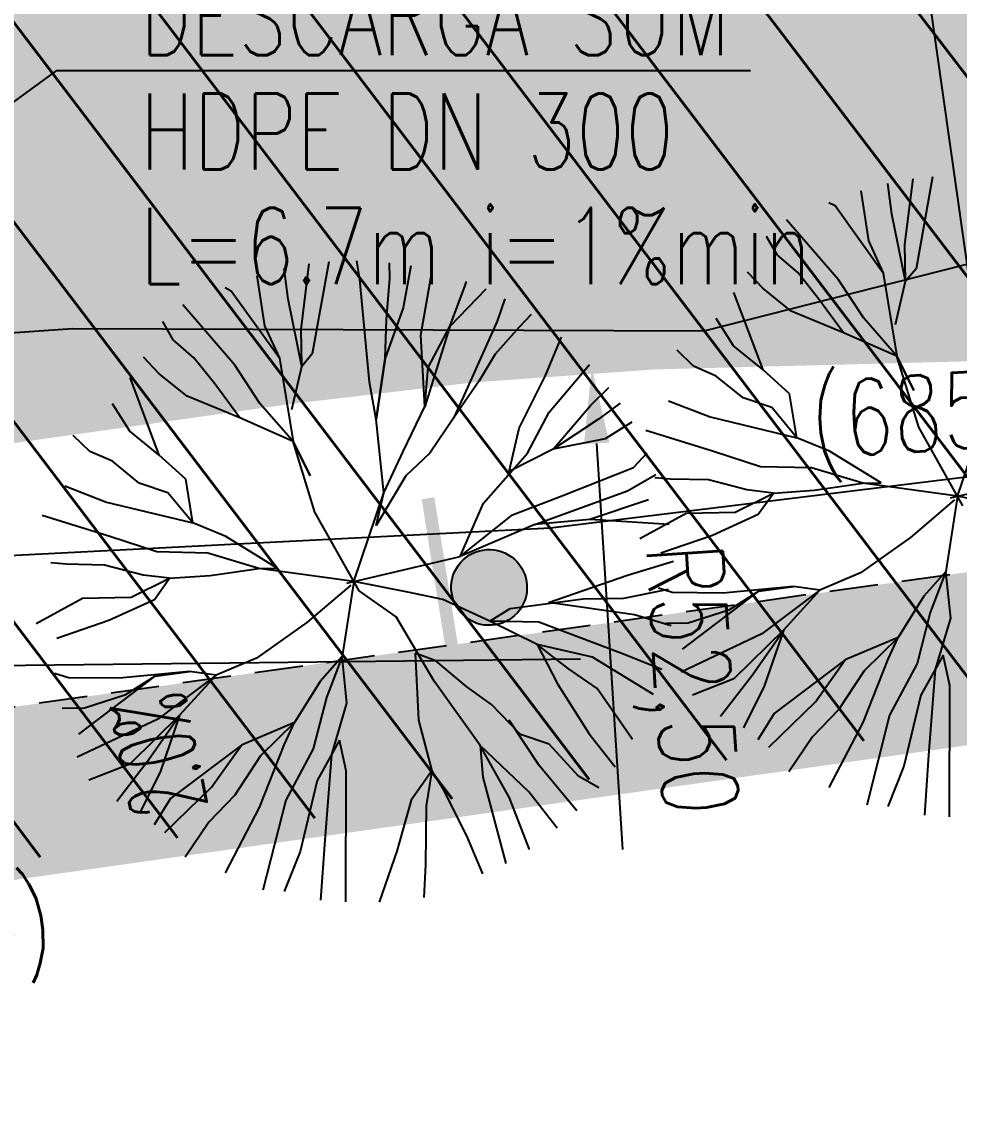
# Model space of a CAD drawing. Extents: x 352140 to 354978, y 6304672 to 6307963.
# Drawn here: x 352684.76 to 352697.05, y 6306018.36 to 6306032.77 of the extents above; entities that cross this region are included whole.
import ezdxf
from ezdxf import colors
from ezdxf.entities.mleader import LeaderData, LeaderLine
from ezdxf.enums import TextEntityAlignment as Align
from ezdxf.math import Vec2, Vec3

# ---------------------------------------------------------------- set-up
doc = ezdxf.new("R2010")
doc.units = 0
for name, pattern in [('CENTER', [50.800000000000004, 31.75, -6.35, 6.35, -6.35]), ('CONTINUOS', [0]), ('DASHDOT', [1, 0.5, -0.25, 0, -0.25]), ('DASHED', [19.049999999999997, 12.7, -6.35]), ('HIDDEN', [9.524999999999999, 6.35, -3.175])]:
    doc.linetypes.add(name, pattern=pattern)
doc.layers.get('0').update_dxf_attribs({"linetype": 'CONTINUOUS'})
for name, color, linetype in [('00-S2_ALL AREA APORTANTES', 150, 'CONTINUOUS'), ('00_Demarc_Señal Proyectada', 1, 'CONTINUOUS'), ('01_Dem Ext_Transl_niv.anillo', 130, 'CONTINUOUS'), ('02_Geo ext_Acotamiento', 7, 'CONTINUOUS'), ('02_Geo ext_Eje', 4, 'CONTINUOUS'), ('03_Pav ext_Escurrimiento', 2, 'CONTINUOUS'), ('03_Pav ext_HCV', 34, 'CONTINUOUS'), ('03_Pav ext_Vereda HC', 42, 'CONTINUOUS'), ('03_Pav proy_Solera Tipo A', 1, 'CONTINUOUS'), ('03_S2_Pav ext_Borde vereda', 7, 'CONTINUOUS'), ('03_S3_Pav ext_Cota', 2, 'CONTINUOUS'), ('05_All ext_Txt', 4, 'CONTINUOUS'), ('LE_proyección abajo', 4, 'HIDDEN'), ('Paisajismo', 253, 'CONTINUOUS')]:
    doc.layers.add(name, color=color, linetype=linetype)
doc.layers.add('0_ASD_LINEA OFICIAL', color=253, linetype='DASHDOT', lineweight=20)
doc.styles.add('JPG_2MM', font='simplex.shx', dxfattribs={"height": 1})
doc.styles.add('ROMANS', font='romans.shx', dxfattribs={"width": 0.75})
doc.dimstyles.new('Principal', dxfattribs={"dimscale": 0, "dimtxt": 2, "dimasz": 2, "dimexe": 1, "dimexo": 1, "dimtad": 1, "dimrnd": 0.05, "dimzin": 1, "dimtxsty": 'ROMANS', "dimcen": 2.5, "dimclrt": 2, "dimaunit": 2, "dimadec": 0, "dimazin": 0, "dimtfac": 1, "dimtmove": 0, "dimatfit": 3, "dimfxl": 1, "dimfxlon": 1, "dimarcsym": 0})
pattern_1 = [(0, (0, 0), (0.15875, 0.3175), [0, -0.3175])]

# ---------------------------------------------------------------- blocks, each defined once
blk = doc.blocks.new('*U905')
h = blk.add_hatch(color=256)
edge = h.paths.add_edge_path()
edge.add_ellipse((0, 0), major_axis=(-0.4194812129581035, 0.4194812129581035), ratio=0.9999999968984781, start_angle=0, end_angle=360)
at = {"const_width": 0.2}
blk.add_lwpolyline([(-1.528137758868979, -0.7270930428057909), (1.68639813848722, -0.7232127214472257)], dxfattribs=at)
blk.add_ellipse((0, 0), major_axis=(-0.4194812129581035, 0.4194812129581035), ratio=0.9999999968984781, start_param=3.927291289987745, end_param=10.21047659716733)
blk = doc.blocks.new('_Dot')
at = {"color": 0, "linetype": 'ByBlock', "lineweight": -2}
blk.add_line((-0.5, 0), (-1, 0), dxfattribs=at)
at = {"color": 0, "linetype": 'ByBlock', "const_width": 0.5}
blk.add_lwpolyline([(-0.25, 0, 1), (0.25, 0, 1)], format="xyb", close=True, dxfattribs=at)
blk = doc.blocks.new('*D1147')
at = {"layer": '02_Geo ext_Acotamiento', "color": 0, "lineweight": -2, "transparency": 16777216}
for p, q in [((352694.9951398642, 6306048.480812598), (352694.0049605361, 6306048.341009527)), ((352694.6398532703, 6306047.420731735), (352697.8553238874, 6306024.646607192)), ((352698.4902166219, 6306023.726329399), (352697.5000372939, 6306023.586526329))]:
    blk.add_line(p, q, dxfattribs=at)
at = {"layer": '02_Geo ext_Acotamiento', "color": 0, "transparency": 16777216}
for points in [[(352694.8048831583, 6306047.444032247), (352694.4748233822, 6306047.397431224), (352694.5000502, 6306048.410911063)], [(352698.0203537755, 6306024.669907704), (352697.6902939994, 6306024.62330668), (352697.9951269578, 6306023.656427864)]]:
    blk.add_solid(points, dxfattribs=at)
at = {"layer": '02_Geo ext_Acotamiento', "color": 2, "transparency": 16777216, "insert": (352696.7660047298, 6306038.8548746), "char_height": 1, "attachment_point": 5, "rotation": 278.03645093907403, "style": 'ROMANS'}
blk.add_mtext('25,00', dxfattribs=at)
blk = doc.blocks.new('A$C27410629')
at = {"layer": '0_ASD_LINEA OFICIAL', "ltscale": 8}
blk.add_lwpolyline([(283.5421609954101, 1214.484549576147, 0.5, 0.5, 0.03211360147220694), (329.8150799274445, 1226.935406510711, 0.5, 0.5, 0.007917335729782708), (341.9242357289513, 1231.194686628496, 0.5, 0.5, -0.04034445951146756), (405.0949614570582, 1249.329495846422, 0.5, 0.5, 0), (406.0664454449125, 1249.524144371034, 0.5, 0.5, 0), (504.3873910620769, 1263.407003486325, 0, 0, 0)], format="xyseb", dxfattribs=at)
blk = doc.blocks.new('A$C66036E5C')
at = {"layer": 'LE_proyección abajo', "color": 210, "linetype": 'DASHED', "ltscale": 20}
blk.add_arc((482.7584485073039, 724.5894825345222), 31.90839099002005, 209.6640954582874, 163.5204834558228, dxfattribs=at)
blk = doc.blocks.new('*D1432')
at = {"layer": '02_Geo ext_Acotamiento', "color": 0, "lineweight": -2, "transparency": 16777216}
blk.add_line((352702.5013262931, 6306035.481824743), (352703.3535486915, 6306029.972114544), dxfattribs=at)
blk.add_arc((352695.3284670427, 6306081.85513743), 53.49999999254942, 278.6383707299681, 279.3281033950631, dxfattribs=at)
at = {"layer": '02_Geo ext_Acotamiento', "color": 0, "transparency": 16777216}
blk.add_solid([(352703.5182567009, 6306029.997590994), (352703.1888406823, 6306029.946638095), (352703.5064073895, 6306028.983866489)], dxfattribs=at)
at = {"layer": '02_Geo ext_Acotamiento', "color": 2, "transparency": 16777216, "insert": (352703.7300454833, 6306033.476435072), "char_height": 1, "attachment_point": 5, "rotation": 278.7926288200999, "style": 'ROMANS'}
blk.add_mtext('R53,50', dxfattribs=at)
blk = doc.blocks.new('*D1433')
at = {"layer": '02_Geo ext_Acotamiento', "color": 0, "lineweight": -2, "transparency": 16777216}
blk.add_line((352692.6445722308, 6306021.920082803), (352692.300085415, 6306027.248243913), dxfattribs=at)
at = {"layer": '02_Geo ext_Acotamiento', "color": 0, "transparency": 16777216}
blk.add_solid([(352692.4664048252, 6306027.258997125), (352692.1337660049, 6306027.237490701), (352692.2355661452, 6306028.246160374)], dxfattribs=at)
at = {"layer": '02_Geo ext_Acotamiento', "color": 2, "transparency": 16777216, "insert": (352693.4104352453, 6306024.143771724), "char_height": 1, "attachment_point": 5, "rotation": 273.6992513922227, "style": 'ROMANS'}
blk.add_mtext('R52,50', dxfattribs=at)
blk = doc.blocks.new('*D1434')
at = {"layer": '02_Geo ext_Acotamiento', "color": 0, "lineweight": -2, "transparency": 16777216}
blk.add_line((352698.0437535734, 6306037.857796686), (352696.9656445617, 6306043.087103803), dxfattribs=at)
at = {"layer": '02_Geo ext_Acotamiento', "color": 0, "transparency": 16777216}
blk.add_solid([(352697.1288782286, 6306043.12075715), (352696.8024108945, 6306043.053450455), (352696.7637244791, 6306044.066505805)], dxfattribs=at)
at = {"layer": '02_Geo ext_Acotamiento', "color": 2, "transparency": 16777216, "insert": (352698.4946996162, 6306040.166039794), "char_height": 1, "attachment_point": 5, "rotation": 281.6492627291435, "style": 'ROMANS'}
blk.add_mtext('R59,50', dxfattribs=at)
blk = doc.blocks.new('1.0 - LO RECABARREN LOTEO PARQUE - VEGETACION PROPUESTA ETAPA MUNICIPAL')
at = {"layer": 'Paisajismo', "color": 251}
for p, q in [((352696.3430447409, 6306029.856544371), (352696.4516344474, 6306030.717474888)), ((352696.7076750938, 6306030.74536169), (352696.4898565564, 6306029.537309567)), ((352695.7644507305, 6306030.561624037), (352695.8644371309, 6306029.906005094)), ((352696.174608194, 6306030.255873591), (352696.1205932864, 6306030.65752785)), ((352695.4284482264, 6306030.362538186), (352695.3475440723, 6306030.404734524)), ((352696.059383013, 6306029.482105291), (352695.4284482264, 6306030.362538186)), ((352696.3521611809, 6306029.373705865), (352696.174608194, 6306030.255873591)), ((352695.4735737185, 6306029.390871776), (352694.7910283167, 6306030.179701315)), ((352694.6661184619, 6306029.723037017), (352694.5280966409, 6306029.960946641)), ((352695.8644371309, 6306029.906005094), (352696.059383013, 6306029.482105291)), ((352696.3521611809, 6306029.373705865), (352696.3430447409, 6306029.856544371)), ((352694.9376247966, 6306029.487647705), (352694.6661184619, 6306029.723037017)), ((352688.2528593906, 6306029.13967426), (352688.198844483, 6306029.54132852)), ((352688.4212959376, 6306028.74034504), (352688.5298856441, 6306029.601275558)), ((352688.7859262904, 6306029.62916236), (352688.5681077531, 6306028.421110237)), ((352689.1932314023, 6306029.398934928), (352689.1521385669, 6306029.64171353)), ((352689.5867791329, 6306029.408774068), (352689.5828750994, 6306029.61554542)), ((352689.8620656721, 6306029.574609296), (352689.7633857462, 6306029.027316061)), ((352689.991377029, 6306028.669362389), (352690.1401097552, 6306029.514476411)), ((352696.4898565564, 6306029.537309567), (352696.3521611809, 6306029.373705865)), ((352687.8427019271, 6306029.445424707), (352687.9426883276, 6306028.789805763)), ((352689.3192061696, 6306028.052907762), (352689.1932314023, 6306029.398934928)), ((352689.5434736322, 6306028.873477642), (352689.5867791329, 6306029.408774068)), ((352690.5765682627, 6306029.320567063), (352690.5928761478, 6306029.37278978)), ((352694.4835451967, 6306029.278048528), (352694.2783178259, 6306029.495553155)), ((352695.211146406, 6306029.145404377), (352694.9376247966, 6306029.487647705)), ((352695.8035150256, 6306028.889350994), (352695.4735737185, 6306029.390871776)), ((352696.059383013, 6306029.482105291), (352696.2402431089, 6306028.389843372)), ((352696.2220628368, 6306028.807736657), (352696.3521611809, 6306029.373705865)), ((352687.506699423, 6306029.246338855), (352687.4257952689, 6306029.288535194)), ((352688.1376342096, 6306028.365905961), (352687.506699423, 6306029.246338855)), ((352690.3730849149, 6306028.782246332), (352690.5765682627, 6306029.320567063)), ((352690.8448718063, 6306029.269115542), (352690.3730849149, 6306028.782246332)), ((352694.4835724116, 6306028.211399516), (352694.1010096691, 6306029.226502686)), ((352694.8511311245, 6306028.983106669), (352694.4835451967, 6306029.278048528)), ((352688.4304123776, 6306028.257506534), (352688.2528593906, 6306029.13967426)), ((352691.0948973589, 6306029.145386536), (352690.9935828897, 6306028.84928885)), ((352695.5400812192, 6306028.697309087), (352695.211146406, 6306029.145404377)), ((352687.5518249151, 6306028.274672446), (352686.8692795134, 6306029.063501985)), ((352689.7633857462, 6306029.027316061), (352689.5263615058, 6306028.365401095)), ((352691.440874311, 6306028.938525787), (352691.2812719214, 6306028.772671496)), ((352695.5400812192, 6306028.697309087), (352694.8511311245, 6306028.983106669)), ((352686.7443696585, 6306028.606837686), (352686.6063478375, 6306028.844747311)), ((352689.5263615058, 6306028.365401095), (352689.5434736322, 6306028.873477642)), ((352690.9935828897, 6306028.84928885), (352690.549783167, 6306027.854762173)), ((352694.0955020745, 6306028.526079647), (352693.8675107899, 6306028.88403332)), ((352696.2402431089, 6306028.389843372), (352695.8035150256, 6306028.889350994)), ((352687.9426883276, 6306028.789805763), (352688.1376342096, 6306028.365905961)), ((352688.4304123776, 6306028.257506534), (352688.4212959376, 6306028.74034504)), ((352690.0457004337, 6306027.733835854), (352689.991377029, 6306028.669362389)), ((352690.3730849149, 6306028.782246332), (352690.0457004337, 6306027.733835854)), ((352690.0895103535, 6306028.24241648), (352690.3730849149, 6306028.782246332)), ((352691.2812719214, 6306028.772671496), (352690.9674710958, 6306028.419335902)), ((352696.2402431089, 6306028.389843372), (352695.5400812192, 6306028.697309087)), ((352687.0158759932, 6306028.371448374), (352686.7443696585, 6306028.606837686)), ((352691.6305095297, 6306028.136797897), (352691.8368280848, 6306028.640113242)), ((352694.4835724116, 6306028.211399516), (352694.0955020745, 6306028.526079647)), ((352686.5617963933, 6306028.161849198), (352686.3565690225, 6306028.379353825)), ((352687.2893976027, 6306028.029205047), (352687.0158759932, 6306028.371448374)), ((352688.1376342096, 6306028.365905961), (352688.3184943055, 6306027.273644041)), ((352688.5681077531, 6306028.421110237), (352688.4304123776, 6306028.257506534)), ((352689.4080086946, 6306027.561452933), (352689.5263615058, 6306028.365401095)), ((352689.5263615058, 6306028.365401095), (352689.4080086946, 6306027.561452933)), ((352690.9674710958, 6306028.419335902), (352690.7604547579, 6306028.068016497)), ((352693.5721017261, 6306028.259293498), (352693.3544931715, 6306028.468975128)), ((352696.4623912034, 6306027.939731848), (352696.2402431089, 6306028.389843372)), ((352696.2402431089, 6306028.389843372), (352696.4623912034, 6306027.939731848)), ((352696.5248636407, 6306027.459880179), (352696.2402431089, 6306028.389843372)), ((352687.8817662223, 6306027.773151664), (352687.5518249151, 6306028.274672446)), ((352688.3003140335, 6306027.691537326), (352688.4304123776, 6306028.257506534)), ((352690.0457004337, 6306027.733835854), (352690.0895103535, 6306028.24241648)), ((352691.6762076445, 6306027.657726199), (352692.2081337731, 6306028.282827348)), ((352693.8682860655, 6306028.131265269), (352693.5721017261, 6306028.259293498)), ((352686.5618236082, 6306027.095200186), (352686.1792608658, 6306028.110303355)), ((352686.9293823212, 6306027.866907339), (352686.5617963933, 6306028.161849198)), ((352691.2815363515, 6306027.445943343), (352691.6305095297, 6306028.136797897)), ((352694.2208878178, 6306027.843962619), (352693.8682860655, 6306028.131265269)), ((352694.831433619, 6306027.895960199), (352694.4835724116, 6306028.211399516)), ((352687.6183324158, 6306027.581109757), (352687.2893976027, 6306028.029205047)), ((352689.4080086946, 6306027.561452933), (352689.3192061696, 6306028.052907762)), ((352690.7604547579, 6306028.068016497), (352690.4224780583, 6306027.580607053)), ((352692.2211486553, 6306027.745440765), (352692.4593204483, 6306027.982632391)), ((352687.6183324158, 6306027.581109757), (352686.9293823212, 6306027.866907339)), ((352690.549783167, 6306027.854762173), (352690.4224780583, 6306027.580607053)), ((352693.2442860274, 6306027.805617246), (352693.791296614, 6306027.59456529)), ((352694.5971633099, 6306027.717446585), (352694.2208878178, 6306027.843962619)), ((352694.925087115, 6306027.322779777), (352694.831433619, 6306027.895960199)), ((352686.1737532712, 6306027.409880317), (352685.9457619865, 6306027.767833989)), ((352688.3184943055, 6306027.273644041), (352687.8817662223, 6306027.773151664)), ((352689.7631346547, 6306027.140577477), (352690.0457004337, 6306027.733835854)), ((352691.3926331422, 6306027.117893273), (352691.6762076445, 6306027.657726199)), ((352691.7291621693, 6306027.172638773), (352692.2211486553, 6306027.745440765)), ((352692.6061832116, 6306027.776968158), (352692.3250916362, 6306027.566274382)), ((352694.925087115, 6306027.322779777), (352694.5971633099, 6306027.717446585)), ((352697.0346493928, 6306026.553918206), (352697.4280067493, 6306027.717447961)), ((352688.3184943055, 6306027.273644041), (352687.6183324158, 6306027.581109757)), ((352689.5062579459, 6306026.60124863), (352689.4080086946, 6306027.561452933)), ((352690.4224780583, 6306027.580607053), (352690.1106947922, 6306027.120414413)), ((352692.3250916362, 6306027.566274382), (352691.7291621693, 6306027.172638773)), ((352692.7605516998, 6306027.528114066), (352692.4104494583, 6306027.306255408)), ((352693.791296614, 6306027.59456529), (352694.925087115, 6306027.322779777)), ((352685.6503529228, 6306027.143094167), (352685.4327443682, 6306027.352775797)), ((352686.5618236082, 6306027.095200186), (352686.1737532712, 6306027.409880317)), ((352691.1514379969, 6306026.879974646), (352691.2815363515, 6306027.445943343)), ((352693.8335551663, 6306027.141827932), (352692.9470197651, 6306027.419052497)), ((352697.105161808, 6306026.42860759), (352696.5248636407, 6306027.459880179)), ((352688.5406424, 6306026.823532518), (352688.3184943055, 6306027.273644041)), ((352688.3184943055, 6306027.273644041), (352688.5406424, 6306026.823532518)), ((352688.6031148374, 6306026.343680848), (352688.3184943055, 6306027.273644041)), ((352692.4104494583, 6306027.306255408), (352691.7291621693, 6306027.172638773)), ((352694.925087115, 6306027.322779777), (352694.925087115, 6306027.322779777)), ((352695.3557624604, 6306027.143846367), (352694.925087115, 6306027.322779777)), ((352685.9465372622, 6306027.015065938), (352685.6503529228, 6306027.143094167)), ((352686.9096848156, 6306026.779760868), (352686.5618236082, 6306027.095200186)), ((352689.5062579459, 6306026.60124863), (352689.7631346547, 6306027.140577477)), ((352690.1106947922, 6306027.120414413), (352689.7958851842, 6306026.820507342)), ((352690.8174137813, 6306026.465661757), (352691.3926331422, 6306027.117893273)), ((352691.7291621693, 6306027.172638773), (352691.1514379969, 6306026.879974646)), ((352692.7848889127, 6306026.93039007), (352692.9632009027, 6306027.126001488)), ((352694.451610573, 6306026.93970711), (352693.8335551663, 6306027.141827932)), ((352696.0312464029, 6306026.729016493), (352695.3557624604, 6306027.143846367)), ((352686.2991390145, 6306026.727763289), (352685.9465372622, 6306027.015065938)), ((352691.8570677403, 6306026.56546428), (352692.7848889127, 6306026.93039007)), ((352695.119528578, 6306026.925595772), (352694.451610573, 6306026.93970711)), ((352695.7909774015, 6306026.724479992), (352695.119528578, 6306026.925595772)), ((352687.0033383116, 6306026.206580446), (352686.9096848156, 6306026.779760868)), ((352689.7958851842, 6306026.820507342), (352689.4075414672, 6306026.17180421)), ((352692.7048328232, 6306026.627547507), (352693.0761391658, 6306026.840519882)), ((352693.263658464, 6306026.779585102), (352693.0622296097, 6306026.795906975)), ((352693.7666610302, 6306026.768956706), (352693.263658464, 6306026.779585102)), ((352696.9429641705, 6306026.532440288), (352698.4319188567, 6306026.881238553)), ((352685.322537224, 6306026.689417915), (352685.8695478107, 6306026.47836596)), ((352686.6754145066, 6306026.601247255), (352686.2991390145, 6306026.727763289)), ((352694.2719423353, 6306026.637618549), (352693.7666610302, 6306026.768956706)), ((352694.6183477486, 6306026.595444518), (352694.2719423353, 6306026.637618549)), ((352694.6183477486, 6306026.595444518), (352695.1517724627, 6306026.632241393)), ((352695.1517724627, 6306026.632241393), (352695.7909774015, 6306026.724479992)), ((352695.7909774015, 6306026.724479992), (352696.0312464029, 6306026.729016493)), ((352697.0346493928, 6306026.553918206), (352695.7909774015, 6306026.724479992)), ((352687.0033383116, 6306026.206580446), (352686.6754145066, 6306026.601247255)), ((352689.1129005895, 6306025.437718876), (352689.5062579459, 6306026.60124863)), ((352689.4075414672, 6306026.17180421), (352689.5062579459, 6306026.60124863)), ((352691.1941936333, 6306026.312432999), (352691.8570677403, 6306026.56546428)), ((352691.4903779744, 6306026.18440477), (352692.7048328232, 6306026.627547507)), ((352692.9798347948, 6306026.506490268), (352692.2101761983, 6306026.251442797)), ((352694.1156514329, 6306026.345440618), (352694.6183477486, 6306026.595444518)), ((352694.4187541577, 6306026.318383234), (352694.6183477486, 6306026.595444518)), ((352696.9968618897, 6306026.50673568), (352696.4186162477, 6306026.01478666)), ((352697.0346493928, 6306026.553918206), (352696.8810333437, 6306025.569211639)), ((352697.7463842471, 6306026.413992216), (352697.0346493928, 6306026.553918206)), ((352685.8695478107, 6306026.47836596), (352687.0033383116, 6306026.206580446)), ((352689.1834130046, 6306025.312408259), (352688.6031148374, 6306026.343680848)), ((352690.5101700533, 6306025.765039222), (352690.8174137813, 6306026.465661757)), ((352693.4749333537, 6306026.333343267), (352694.1156514329, 6306026.345440618)), ((352685.911806363, 6306026.025628601), (352685.0252709617, 6306026.302853166)), ((352687.0033383116, 6306026.206580446), (352687.0033383116, 6306026.206580446)), ((352687.4340136571, 6306026.027647037), (352687.0033383116, 6306026.206580446)), ((352690.5101700533, 6306025.765039222), (352691.1941936333, 6306026.312432999)), ((352692.2101761983, 6306026.251442797), (352691.4903779744, 6306026.18440477)), ((352692.2101761983, 6306026.251442797), (352691.4903779744, 6306026.18440477)), ((352693.2500565206, 6306026.185416326), (352692.2101761983, 6306026.251442797)), ((352692.8669658056, 6306026.00117578), (352693.4749333537, 6306026.333343267)), ((352693.8205452054, 6306026.045457372), (352694.4187541577, 6306026.318383234)), ((352691.4903779744, 6306026.18440477), (352690.5101700533, 6306025.765039222)), ((352686.5298617696, 6306025.823507779), (352685.911806363, 6306026.025628601)), ((352688.1094975996, 6306025.612817163), (352687.4340136571, 6306026.027647037)), ((352693.1411571546, 6306025.811250387), (352693.8205452054, 6306026.045457372)), ((352696.4186162477, 6306026.01478666), (352695.7597772615, 6306025.548041285)), ((352687.1977797747, 6306025.809396442), (352686.5298617696, 6306025.823507779)), ((352687.8692285981, 6306025.608280662), (352687.1977797747, 6306025.809396442)), ((352685.3419096606, 6306025.663385771), (352685.1404808064, 6306025.679707645)), ((352685.8449122268, 6306025.652757376), (352685.3419096606, 6306025.663385771)), ((352686.350193532, 6306025.521419219), (352685.8449122268, 6306025.652757376)), ((352689.0212153671, 6306025.416240958), (352690.5101700533, 6306025.765039222)), ((352692.7056197287, 6306025.520662765), (352693.3087984779, 6306025.701445225)), ((352686.1939026296, 6306025.229241287), (352686.6965989453, 6306025.479245188)), ((352686.6965989453, 6306025.479245188), (352686.350193532, 6306025.521419219)), ((352686.4970053544, 6306025.202183903), (352686.6965989453, 6306025.479245188)), ((352686.6965989453, 6306025.479245188), (352687.2300236594, 6306025.516042063)), ((352687.2300236594, 6306025.516042063), (352687.8692285981, 6306025.608280662)), ((352687.8692285981, 6306025.608280662), (352688.1094975996, 6306025.612817163)), ((352689.1129005895, 6306025.437718876), (352687.8692285981, 6306025.608280662)), ((352691.6666226544, 6306025.158912729), (352692.7056197287, 6306025.520662765)), ((352695.7597772615, 6306025.548041285), (352695.22988102, 6306025.324246073)), ((352696.8810333437, 6306025.569211639), (352696.5934236632, 6306025.24309588)), ((352696.8810333437, 6306025.569211639), (352696.6775477093, 6306025.03089394)), ((352696.8810333437, 6306025.569211639), (352696.8810333437, 6306025.569211639)), ((352696.946027643, 6306024.955793272), (352696.8810333437, 6306025.569211639)), ((352689.0751130863, 6306025.390536349), (352688.4968674444, 6306024.898587329)), ((352689.1129005895, 6306025.437718876), (352688.9592845404, 6306024.453012308)), ((352689.8246354437, 6306025.297792885), (352689.1129005895, 6306025.437718876)), ((352692.656992081, 6306025.217649939), (352693.2422970139, 6306025.335596179)), ((352693.2917675058, 6306025.290831805), (352693.1096838731, 6306025.347770547)), ((352694.8818187484, 6306025.371121905), (352693.9556091943, 6306025.283240714)), ((352694.4289850902, 6306025.309124416), (352694.8818187484, 6306025.371121905)), ((352694.8818187484, 6306025.371121905), (352694.4289850902, 6306025.309124416)), ((352695.22988102, 6306025.324246073), (352694.8818187484, 6306025.371121905)), ((352684.9452170023, 6306024.884976449), (352685.5531845504, 6306025.217143937)), ((352685.5531845504, 6306025.217143937), (352686.1939026296, 6306025.229241287)), ((352685.898796402, 6306024.929258041), (352686.4970053544, 6306025.202183903)), ((352689.6705081053, 6306024.974194322), (352689.1834130046, 6306025.312408259)), ((352690.2804932146, 6306025.199504762), (352689.8246354437, 6306025.297792885)), ((352690.9000618192, 6306024.917239618), (352690.2804932146, 6306025.199504762)), ((352691.1640022739, 6306025.082565769), (352692.1230607204, 6306025.207568821)), ((352692.1230607204, 6306025.207568821), (352692.656992081, 6306025.217649939)), ((352693.9556091943, 6306025.283240714), (352693.2917675058, 6306025.290831805)), ((352693.4264516495, 6306024.548733012), (352694.4289850902, 6306025.309124416)), ((352694.4289850902, 6306025.309124416), (352694.0330754932, 6306025.061136748)), ((352695.22988102, 6306025.324246073), (352694.4662728746, 6306024.74862742)), ((352694.7589264548, 6306024.80760056), (352695.22988102, 6306025.324246073)), ((352696.5934236632, 6306025.24309588), (352696.2564557443, 6306024.702257913)), ((352690.9000618192, 6306024.917239618), (352691.1640022739, 6306025.082565769)), ((352692.7959156343, 6306024.99910539), (352691.6666226544, 6306025.158912729)), ((352694.0330754932, 6306025.061136748), (352693.5021704728, 6306024.890770059)), ((352685.2194083513, 6306024.695051056), (352685.898796402, 6306024.929258041)), ((352690.1671865881, 6306024.128410949), (352689.6705081053, 6306024.974194322)), ((352691.5201370129, 6306024.608261791), (352690.9000618192, 6306024.917239618)), ((352691.5412843175, 6306024.90262117), (352690.9000618192, 6306024.917239618)), ((352692.6172172821, 6306024.495355219), (352691.5412843175, 6306024.90262117)), ((352693.2762007813, 6306024.852875141), (352692.7959156343, 6306024.99910539)), ((352696.6775477093, 6306025.03089394), (352696.5032818452, 6306024.359507474)), ((352696.7450639872, 6306024.283902727), (352696.946027643, 6306024.955793272)), ((352688.4968674444, 6306024.898587329), (352687.8380284581, 6306024.431841955)), ((352693.5021704728, 6306024.890770059), (352693.2085103394, 6306024.885225484)), ((352694.7589264548, 6306024.80760056), (352694.0975101569, 6306024.158894273)), ((352694.342878393, 6306024.211821916), (352694.7589264548, 6306024.80760056)), ((352694.5015074359, 6306024.065894879), (352694.7589264548, 6306024.80760056)), ((352694.4662728746, 6306024.74862742), (352693.4074913997, 6306024.247608513)), ((352696.2564557443, 6306024.702257913), (352695.5609893109, 6306024.407905623)), ((352696.2564557443, 6306024.702257913), (352695.8106857745, 6306024.266260801)), ((352696.1239264635, 6306024.418534399), (352696.2564557443, 6306024.702257913)), ((352689.9198561274, 6306024.497874112), (352689.9631965904, 6306023.616805974)), ((352690.1888382543, 6306024.396057604), (352689.9198561274, 6306024.497874112)), ((352692.2432344713, 6306024.44528349), (352691.5201370129, 6306024.608261791)), ((352691.5201370129, 6306024.608261791), (352691.7872794895, 6306024.094541829)), ((352691.926636601, 6306024.295248383), (352691.5201370129, 6306024.608261791)), ((352693.1557321573, 6306024.284192285), (352692.6172172821, 6306024.495355219)), ((352696.8469430445, 6306024.472436721), (352696.5552454891, 6306023.94366747)), ((352696.9349594577, 6306024.071589607), (352696.8469430445, 6306024.472436721)), ((352687.8380284581, 6306024.431841955), (352687.3081322166, 6306024.208046743)), ((352688.9592845404, 6306024.453012308), (352688.6716748599, 6306024.12689655)), ((352688.9592845404, 6306024.453012308), (352688.755798906, 6306023.914694609)), ((352688.9592845404, 6306024.453012308), (352688.9592845404, 6306024.453012308)), ((352689.0242788396, 6306023.839593941), (352688.9592845404, 6306024.453012308)), ((352690.5958444314, 6306024.056331513), (352690.1888382543, 6306024.396057604)), ((352693.0468066813, 6306023.954649918), (352692.2432344713, 6306024.44528349)), ((352695.5609893109, 6306024.407905623), (352694.6289740297, 6306023.706043208)), ((352695.1691472789, 6306023.857120515), (352695.5609893109, 6306024.407905623)), ((352695.7977168075, 6306023.587231818), (352696.1239264635, 6306024.418534399)), ((352696.5032818452, 6306024.359507474), (352696.1421403388, 6306023.684592623)), ((352685.3700187025, 6306024.174632475), (352685.1879350698, 6306024.231571216)), ((352685.5047028461, 6306023.432533681), (352686.5072362869, 6306024.192925085)), ((352686.960069945, 6306024.254922574), (352686.0338603909, 6306024.167041384)), ((352686.5072362869, 6306024.192925085), (352686.1113266898, 6306023.944937417)), ((352686.5072362869, 6306024.192925085), (352686.960069945, 6306024.254922574)), ((352686.960069945, 6306024.254922574), (352686.5072362869, 6306024.192925085)), ((352687.3081322166, 6306024.208046743), (352686.5445240713, 6306023.632428089)), ((352686.8371776515, 6306023.691401229), (352687.3081322166, 6306024.208046743)), ((352687.3081322166, 6306024.208046743), (352686.960069945, 6306024.254922574)), ((352692.3054317867, 6306024.035162535), (352691.926636601, 6306024.295248383)), ((352693.925821547, 6306023.669471795), (352694.342878393, 6306024.211821916)), ((352695.8106857745, 6306024.266260801), (352695.473213494, 6306023.752135557)), ((352696.6594617072, 6306023.159884428), (352696.7450639872, 6306024.283902727)), ((352686.0338603909, 6306024.167041384), (352685.3700187025, 6306024.174632475)), ((352688.6716748599, 6306024.12689655), (352688.3347069409, 6306023.586058582)), ((352690.7706518469, 6306023.284640734), (352690.1671865881, 6306024.128410949)), ((352690.9207418963, 6306023.821950275), (352690.5958444314, 6306024.056331513)), ((352691.7872794895, 6306024.094541829), (352692.2019122482, 6306023.438230411)), ((352694.0975101569, 6306024.158894273), (352693.558476459, 6306023.947462345)), ((352694.2302946725, 6306023.517386849), (352694.5015074359, 6306024.065894879)), ((352696.9296580696, 6306022.351051625), (352696.9349594577, 6306024.071589607)), ((352686.1113266898, 6306023.944937417), (352685.5804216694, 6306023.774570729)), ((352688.755798906, 6306023.914694609), (352688.5815330418, 6306023.243308144)), ((352692.7705294282, 6306023.36483153), (352692.3054317867, 6306024.035162535)), ((352696.5552454891, 6306023.94366747), (352696.3314601536, 6306023.013671518)), ((352685.5804216694, 6306023.774570729), (352685.286761536, 6306023.769026154)), ((352688.8233151838, 6306023.167703397), (352689.0242788396, 6306023.839593941)), ((352691.3020612307, 6306023.428294699), (352690.9207418963, 6306023.821950275)), ((352694.55691138, 6306023.261923065), (352695.1691472789, 6306023.857120515)), ((352695.473213494, 6306023.752135557), (352695.132714875, 6306023.398295884)), ((352686.5445240713, 6306023.632428089), (352685.4857425963, 6306023.131409182)), ((352686.8371776515, 6306023.691401229), (352686.1757613536, 6306023.042694942)), ((352686.4211295896, 6306023.095622585), (352686.8371776515, 6306023.691401229)), ((352686.5797586325, 6306022.949695549), (352686.8371776515, 6306023.691401229)), ((352689.9631965904, 6306023.616805974), (352690.1359864481, 6306022.951972242)), ((352691.5460478087, 6306023.023338138), (352691.1526591774, 6306023.619674014)), ((352694.6289740297, 6306023.706043208), (352694.4142775626, 6306023.35985673)), ((352696.1421403388, 6306023.684592623), (352695.8439756297, 6306022.503113378)), ((352688.3347069409, 6306023.586058582), (352687.6392405076, 6306023.291706293)), ((352688.3347069409, 6306023.586058582), (352687.8889369712, 6306023.15006147)), ((352688.2021776601, 6306023.302335069), (352688.3347069409, 6306023.586058582)), ((352695.3512581178, 6306022.733533273), (352695.7977168075, 6306023.587231818)), ((352688.9251942411, 6306023.356237391), (352688.6334966858, 6306022.827468139)), ((352689.0132106544, 6306022.955390276), (352688.9251942411, 6306023.356237391)), ((352691.6783344937, 6306023.301778623), (352691.3020612307, 6306023.428294699)), ((352692.2019122482, 6306023.438230411), (352692.5428293101, 6306023.006525826)), ((352695.132714875, 6306023.398295884), (352694.8209316072, 6306022.938103244)), ((352687.6392405076, 6306023.291706293), (352686.7072252264, 6306022.589843878)), ((352687.2473984756, 6306022.740921184), (352687.6392405076, 6306023.291706293)), ((352687.8759680042, 6306022.471032487), (352688.2021776601, 6306023.302335069)), ((352688.5815330418, 6306023.243308144), (352688.2203915355, 6306022.568393293)), ((352691.4117710958, 6306022.67867006), (352690.7706518469, 6306023.284640734)), ((352690.7706518469, 6306023.284640734), (352690.8048255382, 6306022.868465352)), ((352691.1575172727, 6306022.597126699), (352690.7706518469, 6306023.284640734)), ((352692.0601560179, 6306022.881407206), (352691.6783344937, 6306023.301778623)), ((352686.1757613536, 6306023.042694942), (352685.6367276557, 6306022.831263014)), ((352686.0040727436, 6306022.553272464), (352686.4211295896, 6306023.095622585)), ((352687.8889369712, 6306023.15006147), (352687.5514646907, 6306022.635936227)), ((352688.7377129039, 6306022.043685097), (352688.8233151838, 6306023.167703397)), ((352696.6049394709, 6306022.371758469), (352696.6594617072, 6306023.159884428)), ((352686.3085458692, 6306022.401187519), (352686.5797586325, 6306022.949695549)), ((352689.0079092662, 6306021.234852294), (352689.0132106544, 6306022.955390276)), ((352690.1359864481, 6306022.951972242), (352689.8652132344, 6306022.568967929)), ((352690.1359864481, 6306022.951972242), (352690.0644721818, 6306022.496316102)), ((352690.2847572359, 6306022.717767132), (352690.1359864481, 6306022.951972242)), ((352692.0399607705, 6306022.428899741), (352691.5460478087, 6306023.023338138)), ((352696.3314601536, 6306023.013671518), (352696.1201823595, 6306022.486420153)), ((352686.6351625767, 6306022.145723735), (352687.2473984756, 6306022.740921184)), ((352688.6334966858, 6306022.827468139), (352688.4097113502, 6306021.897472188)), ((352690.8048255382, 6306022.868465352), (352691.1099941618, 6306021.738161072)), ((352692.3289613947, 6306022.72994053), (352692.0601560179, 6306022.881407206)), ((352687.5514646907, 6306022.635936227), (352687.2109660716, 6306022.282096554)), ((352690.5981059702, 6306022.099794477), (352690.2847572359, 6306022.717767132)), ((352691.4192216581, 6306021.922609516), (352691.1575172727, 6306022.597126699)), ((352691.7827756776, 6306022.202664338), (352691.4117710958, 6306022.67867006)), ((352686.7072252264, 6306022.589843878), (352686.4925287592, 6306022.2436574)), ((352687.4295093145, 6306021.617333943), (352687.8759680042, 6306022.471032487)), ((352688.2203915355, 6306022.568393293), (352687.9222268263, 6306021.386914047)), ((352689.8652132344, 6306022.568967929), (352689.6766997057, 6306021.901268551)), ((352690.0644721818, 6306022.496316102), (352690.0524017277, 6306021.721096896)), ((352687.2109660716, 6306022.282096554), (352686.8991828038, 6306021.821903913)), ((352688.6831906676, 6306021.255559139), (352688.7377129039, 6306022.043685097)), ((352690.8086512715, 6306021.600633586), (352690.5981059702, 6306022.099794477)), ((352688.4097113502, 6306021.897472188), (352688.1984335561, 6306021.370220822)), ((352689.6766997057, 6306021.901268551), (352689.4479759299, 6306021.232809966)), ((352690.0524017277, 6306021.721096896), (352690.0337764017, 6306021.293164671))]:
    blk.add_line(p, q, dxfattribs=at)

msp = doc.modelspace()

# ---------------------------------------------------------------- hatches: boundary and pattern name
at = {"layer": '00-S2_ALL AREA APORTANTES', "linetype": 'DASHED', "lineweight": 40, "ltscale": 0.25}
h = msp.add_hatch(dxfattribs=at)
h.set_pattern_fill('ANSI31', color=82, scale=0.5, angle=82.24516604670926)
h.set_pattern_definition([(127.2451660467093, (0, 0), (-1.263734244477452, -0.9607975902004564), [])])
h.paths.add_polyline_path([(352711.2242503332, 6306037.882199338), (352681.4700965305, 6306033.947375686), (352683.2177050325, 6306021.570492866), (352708.350524546, 6306025.119232051), (352713.0773891867, 6306022.288403394)])
at = {"layer": '03_Pav ext_HCV'}
h = msp.add_hatch(dxfattribs=at)
h.set_pattern_fill('SWAMP', color=256, scale=0.025, angle=-5.87842838446813e-10, style=0)
h.set_pattern_definition([(359.9999999994121, (0, 0), (0.3175000000056422, 0.5499261309017425), [0.079375, -0.555625]), (90, (0.0396875, -4.071855352894005e-13), (-0.3174999999943578, 0.5499261309082575), [0.0396875, -1.06016476181]), (90, (0.049609375, -5.089819191117507e-13), (-0.3174999999943578, 0.5499261309082575), [0.03175, -1.06810226181]), (90, (0.029765625, -3.053891514670504e-13), (-0.3174999999943578, 0.5499261309082575), [0.03175, -1.06810226181]), (59.99999999941215, (0.05953125000000001, -6.107783029341008e-13), (-0.3174999995629745, 0.5499261311573168), [0.0254, -0.6096]), (119.9999999994121, (0.01984375, -2.035927676447003e-13), (-0.6349999995686166, 2.555744082988348e-10), [0.0254, -0.6095999999999999])])
edge = h.paths.add_edge_path()
edge.add_arc((352695.6228278121, 6305975.85554616), 52.49999999651592, 90.15910991936789, 98.03670583891278, ccw=False)
edge.add_arc((352695.3284670433, 6306081.855137437), 53.49999999947075, 270.1591099180267, 278.1028961549432)
edge.add_line((352702.8693602514, 6306028.889252855), (352706.0136189333, 6306029.333188209))
edge.add_line((352706.0136189333, 6306029.333188209), (352705.9856154933, 6306029.531218028))
edge.add_line((352705.9856154933, 6306029.531218028), (352704.2032925461, 6306029.279573285))
edge.add_line((352704.2032925461, 6306029.279573285), (352703.2511160003, 6306036.012576957))
edge.add_line((352703.2511160003, 6306036.012576957), (352702.0188872132, 6306044.725878061))
edge.add_line((352702.0188872132, 6306044.725878061), (352703.8011654631, 6306044.977517299))
edge.add_line((352703.8011654631, 6306044.977517299), (352703.773204849, 6306045.175553165))
edge.add_line((352703.773204849, 6306045.175553165), (352700.3934077577, 6306044.698360805))
edge.add_arc((352708.7779693851, 6305985.792086722), 59.50000000028207, 98.10091267222913, 105.9121530044085)
edge.add_arc((352679.7166693964, 6306087.730503638), 46.50000000145129, 278.03645094313157, 285.91215300661685, ccw=False)
edge.add_line((352686.2175121692, 6306041.687164887), (352639.6351929855, 6306035.110011804))
edge.add_line((352639.6351929855, 6306035.110011804), (352606.2230754346, 6306030.392566704))
edge.add_arc((352596.4368605051, 6306099.705119715), 70.00000005380134, 271.48536212425654, 278.03645093934756, ccw=False)
edge.add_arc((352600.0018186228, 6305960.597349328), 69.1534494366037, 91.45045642228509, 104.4748563886432)
edge.add_line((352582.7165599253, 6306027.555690113), (352582.7637162774, 6306027.36655901))
edge.add_line((352582.7637162774, 6306027.36655901), (352584.5106173158, 6306027.800539543))
edge.add_line((352584.5106173158, 6306027.800539543), (352586.157412114, 6306021.195700438))
edge.add_line((352586.157412114, 6306021.195700438), (352586.7232885007, 6306021.335719549))
edge.add_line((352586.7232885007, 6306021.335719549), (352590.8544985201, 6306021.398619752))
edge.add_arc((352590.8663507516, 6306020.798736827), 0.6000000001080056, -63.22120006769461, 91.13187835353392, ccw=False)
edge.add_line((352591.1366790977, 6306020.263085274), (352587.502146802, 6306018.437976366))
edge.add_line((352587.502146802, 6306018.437976366), (352586.6893552667, 6306018.235521358))
edge.add_line((352586.6893552667, 6306018.235521358), (352588.3263039393, 6306011.670172343))
edge.add_line((352588.3263039393, 6306011.670172343), (352586.5827429757, 6306011.218601814))
edge.add_line((352586.5827429757, 6306011.218601814), (352586.6331052531, 6306011.025046549))
edge.add_arc((352655.5485133363, 6305772.515255022), 248.2664981939714, 98.86355153155222, 106.1162073025364, ccw=False)
edge.add_line((352617.2951473995, 6306017.816975603), (352641.5924359696, 6306021.247501212))
edge.add_line((352641.5924359696, 6306021.247501212), (352688.282935351, 6306027.839928221))
edge = h.paths.add_edge_path(flags=16)
edge.add_arc((352710.1973540727, 6305985.371992292), 53.11479439390379, 97.81937221579312, 105.0371406437207, ccw=False)
edge.add_line((352702.9710573276, 6306037.992919867), (352703.1129390418, 6306037.003681069))
edge.add_line((352703.1129390418, 6306037.003681069), (352703.112985636, 6306037.003351058))
edge.add_line((352703.112985636, 6306037.003351058), (352703.2550507675, 6306035.984753543))
edge.add_arc((352695.9715778618, 6306088.826736871), 53.34158021342433, 270.65045146726897, 277.8479116033116, ccw=False)
edge.add_arc((352696.5726847316, 6306036.088577505), 0.599999999917819, 105.0409264166529, 270.42413250202037, ccw=False)
at = {"layer": '03_Pav ext_Vereda HC'}
h = msp.add_hatch(dxfattribs=at)
h.set_pattern_fill('DOTS', color=256, scale=0.2, style=0)
h.set_pattern_definition(pattern_1)
edge = h.paths.add_edge_path()
edge.add_line((352703.4231398524, 6306047.650922799), (352703.7172836208, 6306045.571624896))
edge.add_line((352703.7172836208, 6306045.571624896), (352707.678001033, 6306046.130837192))
edge.add_line((352707.678001033, 6306046.130837192), (352706.7613178024, 6306052.61221841))
edge.add_line((352706.7613178024, 6306052.61221841), (352704.7789952164, 6306052.346499193))
edge.add_line((352704.7789952164, 6306052.346499193), (352705.1234542672, 6306049.910770163))
edge.add_line((352705.1234542672, 6306049.910770163), (352704.7974891174, 6306049.864802835))
edge.add_line((352704.7974891174, 6306049.864802835), (352605.845947787, 6306035.893869592))
edge.add_arc((352689.8269849572, 6305610.553489762), 433.5519038335603, 101.1690651233866, 102.6021311798104)
edge.add_line((352595.2348293417, 6306033.660541717), (352595.6981481941, 6306031.714750792))
edge.add_arc((352689.8269849693, 6305610.553489767), 431.551903831639, 101.17631749834288, 102.59846348413612, ccw=False)
edge.add_line((352606.1797675515, 6306033.921165339), (352703.4231398524, 6306047.650922799))
edge = h.paths.add_edge_path()
edge.add_arc((352405.9232446, 6306371.355446095), 378.50000000726, 289.44189965681994, 290.0475916589092, ccw=False)
edge.add_line((352531.9072759763, 6306014.43770509), (352532.5679948468, 6306012.549987328))
edge.add_arc((352405.9232446787, 6306371.35544612), 380.5000000049515, 289.4411039732285, 290.0493536249592)
edge.add_line((352536.3698511003, 6306013.914635807), (352535.6732577755, 6306015.789440849))
edge = h.paths.add_edge_path()
edge.add_line((352578.4074838122, 6306027.477461996), (352582.2739194857, 6306028.488174673))
edge.add_line((352582.2739194857, 6306028.488174673), (352582.2735466855, 6306028.489593998))
edge.add_arc((352695.6574150563, 6305586.721125475), 456.0869230611745, 103.5396469629236, 104.39476836692091, ccw=False)
edge.add_line((352588.8791843916, 6306030.132549373), (352588.4159086673, 6306032.078159176))
edge.add_arc((352689.8269848596, 6305610.553490033), 433.5519035480428, 103.5272370596859, 109.9019821663102)
edge.add_line((352542.2406797644, 6306018.21209183), (352542.9372858721, 6306016.337252383))
edge.add_arc((352690.6142637799, 6305608.175091193), 434.0562632094287, 104.98151822734289, 109.8906089499317, ccw=False)
h = msp.add_hatch(dxfattribs=at)
h.set_pattern_fill('DOTS', color=256, scale=0.2, style=0)
h.set_pattern_definition(pattern_1)
edge = h.paths.add_edge_path()
edge.add_line((352708.350524546, 6306025.119232051), (352708.6131484506, 6306025.156224338))
edge.add_line((352708.6131484506, 6306025.156224338), (352709.4927218606, 6306019.014929595))
edge.add_line((352709.4927218606, 6306019.014929595), (352711.4741742483, 6306019.286802134))
edge.add_line((352711.4741742483, 6306019.286802134), (352710.0305056714, 6306029.495230259))
edge.add_line((352710.0305056714, 6306029.495230259), (352706.0696310923, 6306028.937129316))
edge.add_line((352706.0696310923, 6306028.937129316), (352706.3637178175, 6306026.857591641))
edge.add_line((352706.3637178175, 6306026.857591641), (352622.7858116257, 6306015.057256527))
edge.add_line((352622.7858116257, 6306015.057256527), (352617.8349148842, 6306014.358241161))
edge.add_line((352617.8349148842, 6306014.358241161), (352609.6930310929, 6306013.208691459))
edge.add_line((352609.6930310929, 6306013.208691459), (352608.6640347624, 6306013.002519644))
edge.add_arc((352692.7099067825, 6305596.96117567), 424.4456484631147, 101.4208046291385, 104.3722850303219)
edge.add_line((352587.3534402294, 6306008.12309445), (352583.4868267102, 6306007.098818317))
edge.add_arc((352690.293514658, 6305609.325132148), 411.8635380785971, 105.0300391540091, 110.6289178628738)
edge.add_arc((352405.3193197821, 6306373.19770662), 403.4386051726804, 289.7481950342084, 290.285108327017, ccw=False)
edge.add_line((352541.6360073423, 6305993.486673285), (352542.2839023249, 6305991.59428968))
edge.add_arc((352405.3488428521, 6306373.115848734), 405.3515887915564, 289.7439899444065, 290.2860910811432)
edge.add_arc((352689.6646691976, 6305611.165365392), 407.9197498477678, 101.3968823298344, 110.63812504976039, ccw=False)
edge.add_line((352609.0580949512, 6306011.041724414), (352610.0295789288, 6306011.236372937))
edge.add_line((352610.0295789288, 6306011.236372937), (352708.350524546, 6306025.119232051))

# ---------------------------------------------------------------- linework, layer by layer
at = {"layer": '01_Dem Ext_Transl_niv.anillo', "color": 252, "linetype": 'DASHED', "flags": 128}
for points in [[(352629.137, 6306032.052), (352630.816, 6306027.379), (352634.161, 6306022.458), (352638.524, 6306020.378), (352647.7279999999, 6306021.149), (352656.919, 6306022.058999999), (352665.634, 6306020.765), (352674.729, 6306022.956), (352683.5870000001, 6306024.326), (352692.294, 6306024.422999999), (352700.074, 6306025.517999999), (352703.536, 6306027.126), (352705.9129999999, 6306031.415), (352705.87, 6306035.595), (352705.578, 6306039.153), (352704.93, 6306044.987000001)], [(352629.137, 6306032.052), (352630.816, 6306027.379), (352634.161, 6306022.458), (352638.524, 6306020.378), (352647.7279999999, 6306021.149), (352656.919, 6306022.058999999), (352665.634, 6306020.765), (352674.729, 6306022.956), (352683.5870000001, 6306024.326), (352692.294, 6306024.422999999), (352700.074, 6306025.517999999), (352703.536, 6306027.126), (352705.9129999999, 6306031.415), (352705.87, 6306035.595), (352705.578, 6306039.153), (352704.93, 6306044.987000001)], [(352693.709, 6306028.722), (352700.3970000001, 6306030.424)], [(352676.118, 6306028.102000001), (352685.425, 6306028.753)], [(352685.425, 6306028.753), (352693.709, 6306028.722)], [(352700.123, 6306027.172), (352691.695, 6306026.135)], [(352691.695, 6306026.135), (352682.638, 6306025.674)]]:
    msp.add_lwpolyline(points, dxfattribs=at)
at = {"layer": '02_Geo ext_Eje', "linetype": 'CENTER', "ltscale": 0.1, "const_width": 0.3, "flags": 128}
msp.add_lwpolyline([(352349.7941651538, 6305360.986179136), (352333.730647102, 6305385.38433976), (352322.6458402493, 6305532.966928915), (352325.4724959098, 6305533.689154229), (352324.9782857499, 6305541.216464717, -0.0430730453013547), (352325.4043864983, 6305548.019489972), (352326.0198571174, 6305553.01487301, 0.05674665632110694), (352326.2788606426, 6305558.677124443, 0.05308272784427227), (352322.9614058803, 6305581.537460914, -0.01173297564317641), (352321.9004653953, 6305586.060311737, -0.03774260609729224), (352321.6830361507, 6305587.704308246), (352320.6277056487, 6305606.515025469), (352318.8943534349, 6305637.411035581), (352316.7892697772, 6305667.786964302, -0.01839968131736236), (352316.3436445606, 6305681.538049384, 0.0170041331631064), (352316.1500777049, 6305688.998236747), (352315.31378516, 6305703.522596605), (352312.6918374834, 6305750.37859157), (352311.4519553233, 6305772.385277696, 0.01375160255981204), (352309.3617608073, 6305797.274554484, 0.02907839639481551), (352300.4622046267, 6305849.298983713), (352297.6372102505, 6305860.812147494, -0.02489181545741437), (352297.1334991439, 6305863.248256867, 0.02800017550214639), (352289.5484196059, 6305887.688338341), (352284.4951609651, 6305902.165163189, -0.01403462392197003), (352274.89911931, 6305927.159126756, -0.04113116294258884), (352269.6940778159, 6305947.022319873, -0.02268268711599493), (352268.2665507096, 6305957.982474986, -0.3153492887079679), (352298.4095126963, 6306011.04666489, -0.06692451075014695), (352313.7795727407, 6306015.906107956, -0.1176268807226383), (352341.4717102872, 6306014.17659949, -0.04427558294686633), (352351.2156783136, 6306010.23293681), (352375.9867660315, 6305996.563964897, 0.01750675280627598), (352388.786832347, 6305990.07447422, -0.01158997276834812), (352405.9888539106, 6305981.141746201, 0.08945083964984361), (352438.5952116063, 6305970.960527497, 0.02074857105791634), (352449.544421333, 6305970.831563836, 0.0292650525021234), (352464.9223092185, 6305972.191836654, 0.01455169345075628), (352487.5069752938, 6305976.196742449, 0.03211360147220694), (352533.7798942258, 6305988.647599383, 0.007917335729782708), (352545.8890500274, 6305992.906879501, -0.04034445951146756), (352609.0597757554, 6306011.041688719), (352610.0312597433, 6306011.236337244), (352708.3522053605, 6306025.119196359)], format="xyb", dxfattribs=at)
at = {"layer": '03_Pav ext_Escurrimiento'}
msp.add_lwpolyline([(352685.5254236144, 6306023.894978331, 0, 0.399872795364281, 0), (352685.700497884, 6306023.029788044, 0, 0, 0), (352685.8883650677, 6306022.101377178, 0, 0, 0)], format="xyseb", dxfattribs=at)
at = {"layer": '03_Pav proy_Solera Tipo A', "linetype": 'CONTINUOS', "ltscale": 0.1}
msp.add_lwpolyline([(352503.1929585374, 6305984.909003809, 0.15, 0.15, 0.02854543149937148), (352546.5773184413, 6305998.503355424, 0.15, 0.15, -0.0262439477844458), (352582.7599509723, 6306010.020918329, 0.15, 0.15, -0.0003419660001356456), (352584.6533197112, 6306010.507817759, 0.15, 0.15, 0), (352586.6321153694, 6306011.02479974, 0.15, 0.15, 0), (352588.5247371563, 6306011.515144521, 0.15, 0.15, -0.03128125531367907), (352617.2951473995, 6306017.816975603, 0.15, 0.15, 0), (352641.5924359696, 6306021.247501212, 0.15, 0.15, 0), (352688.2830038829, 6306027.839937897, 0.15, 0.15, -0.03438570959312162), (352695.4770359222, 6306028.355343725, 0.15, 0.15, 0.03467519366516467), (352702.8693602514, 6306028.889252855, 0.15, 0.15, 0), (352706.0136189333, 6306029.333188209, 0, 0, 0)], format="xyseb", dxfattribs=at)
at = {"layer": '03_S2_Pav ext_Borde vereda', "linetype": 'DASHED', "ltscale": 0.05}
msp.add_lwpolyline([(352705.0334389835, 6306036.264221445), (352706.3637178175, 6306026.857591641), (352622.7858116257, 6306015.057256527), (352617.8349148842, 6306014.358241161), (352609.6930310929, 6306013.208691459), (352608.6640347622, 6306013.002519644, 0.01333250140649774), (352587.3580670737, 6306008.113207955), (352583.4884097746, 6306007.099271268)], format="xyb", dxfattribs=at)

# ---------------------------------------------------------------- block references
msp.add_blockref('A$C66036E5C', (352243.0430387156, 6305314.870729272))
at = {"layer": '00_Demarc_Señal Proyectada', "xscale": 0.8375902919963976, "yscale": 0.8375902919963976, "zscale": 0.8375902919963976, "rotation": 279}
msp.add_blockref('*U905', (352690.8891337839, 6306025.358503124), dxfattribs=at)
at = {"layer": '03_S2_Pav ext_Borde vereda', "linetype": 'Continuous'}
msp.add_blockref('A$C27410629', (352203.9623478023, 6304761.713605438), dxfattribs=at)
at = {"layer": 'Paisajismo'}
msp.add_blockref('1.0 - LO RECABARREN LOTEO PARQUE - VEGETACION PROPUESTA ETAPA MUNICIPAL', (0, 0), dxfattribs=at)

# ---------------------------------------------------------------- texts
at = {"layer": '03_Pav ext_Escurrimiento', "style": 'ROMANS', "oblique": 359.8722847085243, "width": 0.5}
msp.add_text('2.0%%%', height=0.9996819884283765, rotation=101.439532448554, dxfattribs=at).set_placement((352687.0382011133, 6306023.263167119), align=Align.CENTER)
at = {"layer": '03_S3_Pav ext_Cota', "style": 'JPG_2MM', "width": 0.75}
for s, rotation, p in [('(685.09)', 3.857697715346087, (352695.1334157088, 6306027.045936689)), ('(685.04)', 8.267331095593656, (352680.8192708764, 6306019.917715371))]:
    msp.add_text(s, height=0.9999999999999993, rotation=rotation, dxfattribs=at).set_placement(p)

# ---------------------------------------------------------------- dimensions: what is measured, and where the dimension line sits
at = {"layer": '02_Geo ext_Acotamiento'}
for center, mpoint, picture, middle in [((352695.3284670428, 6306081.85513743), (352703.5064073895, 6306028.983866489), '*D1432', (352702.8329750762, 6306033.337679408)), ((352708.7779693818, 6305985.792086722), (352696.7637244791, 6306044.066505805), '*D1434', (352697.6056591091, 6306039.982749243)), ((352695.6228278101, 6305975.855546156), (352692.2355661452, 6306028.246160374), '*D1433', (352692.5045884575, 6306024.085205125))]:
    dim = msp.add_radius_dim(center=center, mpoint=mpoint, dimstyle='Principal', override={"dimfxl": 0.22}, dxfattribs=at)
    dim.commit()
    dim.dimension.update_dxf_attribs({"geometry": picture, "text_midpoint": middle, "dimtype": 164})
dim = msp.add_linear_dim(base=(352697.9951269578, 6306023.656427864), p1=(352696.3416443656, 6306048.670925096), p2=(352699.8367211234, 6306023.916441896), angle=278.03645093920613, dimstyle='Principal', override={"dimscale": 0, "dimtix": 0, "dimtofl": 1, "dimtmove": 0, "dimatfit": 1}, dxfattribs=at)
dim.commit()
dim.dimension.update_dxf_attribs({"geometry": '*D1147', "text_midpoint": (352695.8671812329, 6306038.727970027), "dimtype": 161})

# ---------------------------------------------------------------- leaders
at = {"layer": '05_All ext_Txt'}
ml = msp.add_multileader_mtext('Standard', dxfattribs=at)
ml.set_content('{\\C256;DESCARGA SUM \\PHDPE DN 300\\PL=6.7m i=1%min}', color=2, style='ROMANS')
ml.set_leader_properties(color=7)
ml.set_arrow_properties(name='DOT')
ml.build(insert=Vec2(0, 0))
ml.multileader.update_dxf_attribs({"text_left_attachment_type": 6, "text_right_attachment_type": 6, "dogleg_length": 1.040329146316736, "arrow_head_size": 0.5})
ctx = ml.context
ctx.base_point, ctx.char_height, ctx.arrow_head_size, ctx.landing_gap_size, ctx.plane_origin, ctx.plane_x_axis, ctx.plane_y_axis = Vec3(352686.2573755123, 6306032.138227109, -1.180929644494437e-08), 1, 0.5, 0.05000000250530529, Vec3(352698.1930477269, 6306039.558293912, -1.959382620268693e-08), Vec3(1, -1.387778780781446e-15, -3.517525297178413e-09), Vec3(1.403991249853975e-15, 1, 4.609055430399856e-09)
ctx.left_attachment, ctx.right_attachment = 6, 6
notes = []
notes.append((ctx, [(0, (1, 1, 0), (352685.217046366, 6306032.138227109, -8.149912355383223e-09), (1, -1.387778780781445e-15, -3.517525297178411e-09), 1.040329146316736, [(1, [(352680.4368637713, 6306028.648329905, -7.420628805521487e-09)], 0, [])])]))
ctx.mtext.insert, ctx.mtext.text_direction, ctx.mtext.rotation, ctx.mtext.line_spacing_factor, ctx.mtext.line_spacing_style, ctx.mtext.flow_direction, ctx.mtext.extrusion = Vec3(352686.3073755148, 6306033.338227109, -6.45430620213594e-09), Vec3(1, -1.387778780781446e-15, -3.517525297178413e-09), 6.283185307179584, 0.8999999999999998, 2, 5, Vec3(3.517525297178408e-09, -4.609055430399862e-09, 1)
for ctx, leaders in notes:
    for number, flags, end, landing, length, lines in leaders:
        leader = LeaderData()
        leader.index, (leader.has_last_leader_line, leader.has_dogleg_vector, leader.attachment_direction) = number, flags
        leader.last_leader_point, leader.dogleg_vector, leader.dogleg_length = Vec3(end), Vec3(landing), length
        for number, points, colour, breaks in lines:
            line = LeaderLine()
            line.index, line.vertices, line.color, line.breaks = number, Vec3.list(points), colors.encode_raw_color(colour), breaks
            leader.lines.append(line)
        ctx.leaders.append(leader)

doc.saveas('drawing.dxf')
